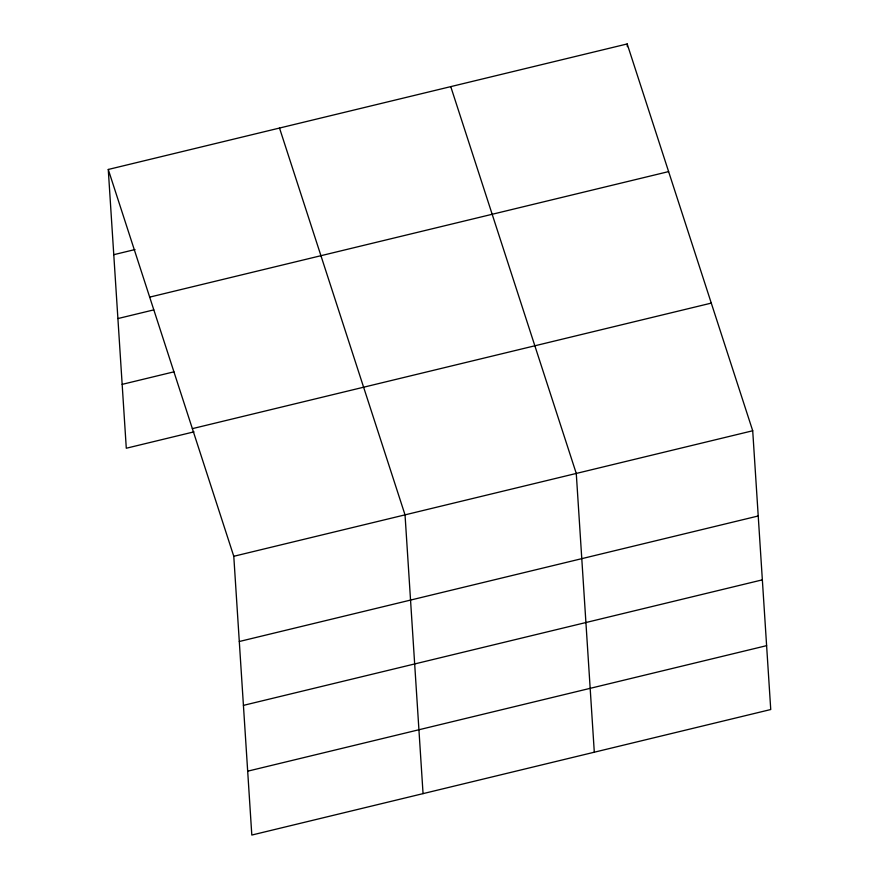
<?xml version="1.0" encoding="UTF-8"?>
<svg xmlns="http://www.w3.org/2000/svg" width="879" height="879" viewBox="0 0 879 879"><rect width="100%" height="100%" fill="white"/><g stroke="black" fill="none" stroke-linecap="round" stroke-linejoin="round"><path stroke-width="1.32" d="M108.26 169.471L627.188 43.95L752.71 430.765L770.74 709.529L251.812 835.05L233.781 556.286L108.26 169.471L126.29 448.235L193.995 431.853M113.776 254.69L135.014 249.548M149.683 297.124L668.611 171.603M117.907 318.561L153.748 309.891M122.159 384.365L173.932 371.839M192.358 428.644L711.287 303.112M233.781 556.286L752.71 430.765M239.297 641.505L758.214 515.984M243.428 705.376L762.346 579.854M247.68 771.18L766.609 645.658M450.751 86.625L576.272 473.44L594.303 752.204M279.511 128.048L405.032 514.863L423.052 793.627M627.188 43.95L627.364 46.653"/></g></svg>
